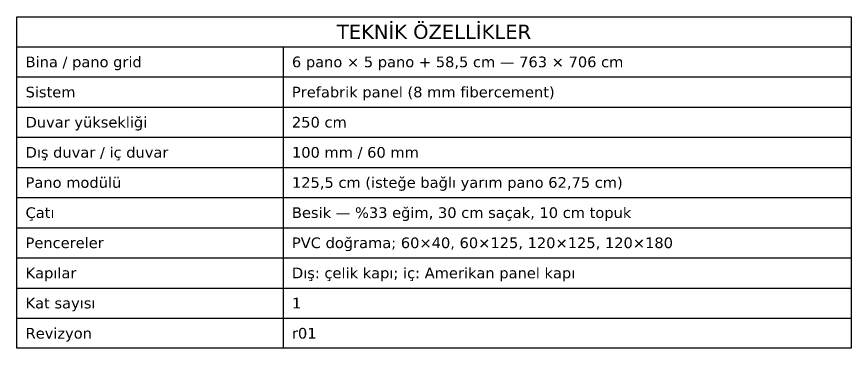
# Model space of a CAD drawing. Header units: centimetres. Extents: x -135 to 4129, y -1176 to 1044.
# Drawn here: x 3189 to 4129, y 472 to 846 of the extents above; entities that cross this region are included whole.
import ezdxf
from ezdxf.enums import TextEntityAlignment as Align

# ---------------------------------------------------------------- set-up
doc = ezdxf.new("R2010")
doc.units = ezdxf.units.CM
doc.layers.add('OZELLIK_TABLOSU', color=7, linetype='Continuous')
doc.styles.add('PORTMAN', font='DejaVuSans.ttf')

msp = doc.modelspace()

# ---------------------------------------------------------------- linework, layer by layer
at = {"layer": 'OZELLIK_TABLOSU'}
for p, q in [((3189, 812), (4129, 812)), ((3489, 812), (3489, 472)), ((3189, 778), (4129, 778)), ((3189, 744), (4129, 744)), ((3189, 710), (4129, 710)), ((3189, 676), (4129, 676)), ((3189, 642), (4129, 642)), ((3189, 608), (4129, 608)), ((3189, 574), (4129, 574)), ((3189, 540), (4129, 540)), ((3189, 506), (4129, 506))]:
    msp.add_line(p, q, dxfattribs=at)
msp.add_lwpolyline([(3189, 846), (4129, 846), (4129, 472), (3189, 472)], close=True, dxfattribs=at)

# ---------------------------------------------------------------- texts
at = {"layer": 'OZELLIK_TABLOSU', "style": 'PORTMAN'}
msp.add_text('TEKNİK ÖZELLİKLER', height=16, dxfattribs=at).set_placement((3659, 829), align=Align.MIDDLE_CENTER)
for s, p in [('Bina / pano grid', (3199, 795)), ('6 pano × 5 pano + 58,5 cm — 763 × 706 cm', (3499, 795)), ('Sistem', (3199, 761)), ('Prefabrik panel (8 mm fibercement)', (3499, 761)), ('Duvar yüksekliği', (3199, 727)), ('250 cm', (3499, 727)), ('Dış duvar / iç duvar', (3199, 693)), ('100 mm / 60 mm', (3499, 693)), ('Pano modülü', (3199, 659)), ('125,5 cm (isteğe bağlı yarım pano 62,75 cm)', (3499, 659)), ('Çatı', (3199, 625)), ('Besik — %33 eğim, 30 cm saçak, 10 cm topuk', (3499, 625)), ('Pencereler', (3199, 591)), ('PVC doğrama; 60×40, 60×125, 120×125, 120×180', (3499, 591)), ('Kapılar', (3199, 557)), ('Dış: çelik kapı; iç: Amerikan panel kapı', (3499, 557)), ('Kat sayısı', (3199, 523)), ('1', (3499, 523)), ('Revizyon', (3199, 489)), ('r01', (3499, 489))]:
    msp.add_text(s, height=12, dxfattribs=at).set_placement(p, align=Align.MIDDLE_LEFT)

doc.saveas('drawing.dxf')
